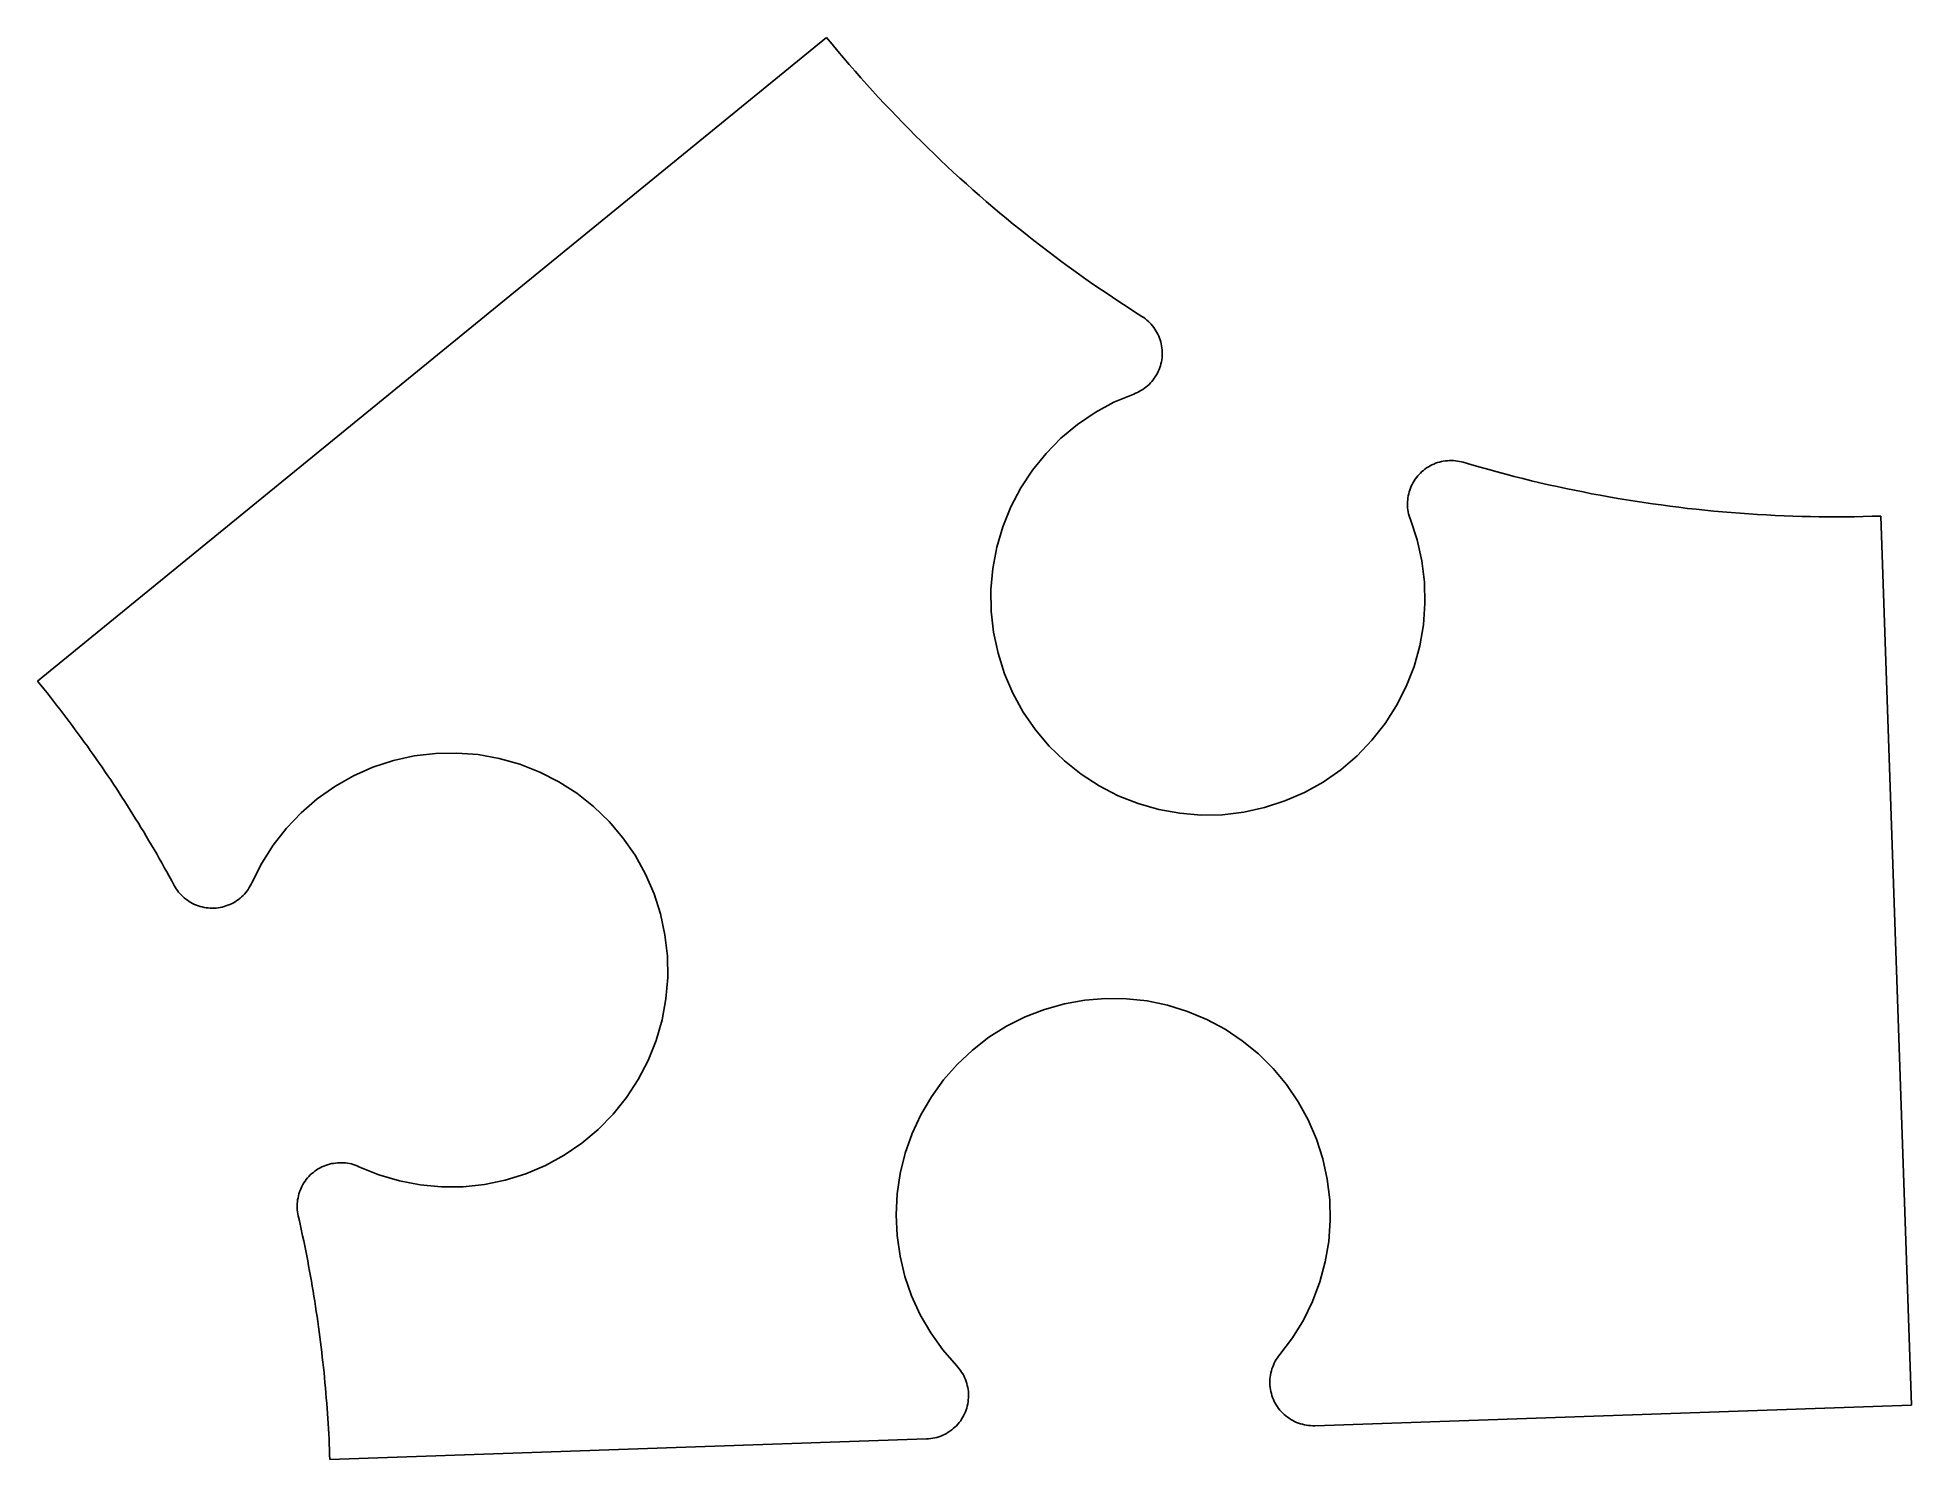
# Model space of a CAD drawing. Header units: metres. Extents: x 65.3 to 82.5, y 46.1 to 59.2.
import ezdxf

# ---------------------------------------------------------------- set-up
doc = ezdxf.new("R2010")
doc.units = ezdxf.units.M

msp = doc.modelspace()

# ---------------------------------------------------------------- linework, layer by layer
at = {"layer": 'Polygon'}
for p, q in [((65.275, 53.234), (72.544, 59.163)), ((72.544, 59.163), (72.596, 59.1)), ((72.596, 59.1), (72.648, 59.038)), ((72.648, 59.038), (72.7, 58.976)), ((72.7, 58.976), (72.753, 58.914)), ((72.753, 58.914), (72.806, 58.853)), ((72.806, 58.853), (72.86, 58.792)), ((72.86, 58.792), (72.914, 58.731)), ((72.914, 58.731), (72.968, 58.671)), ((72.968, 58.671), (73.023, 58.611)), ((73.023, 58.611), (73.078, 58.552)), ((73.078, 58.552), (73.134, 58.493)), ((73.134, 58.493), (73.19, 58.434)), ((73.19, 58.434), (73.246, 58.376)), ((73.246, 58.376), (73.303, 58.318)), ((73.303, 58.318), (73.36, 58.26)), ((73.36, 58.26), (73.418, 58.203)), ((73.418, 58.203), (73.476, 58.146)), ((73.476, 58.146), (73.534, 58.09)), ((73.534, 58.09), (73.593, 58.034)), ((73.593, 58.034), (73.652, 57.978)), ((73.652, 57.978), (73.711, 57.923)), ((73.711, 57.923), (73.771, 57.868)), ((73.771, 57.868), (73.832, 57.814)), ((73.832, 57.814), (73.892, 57.76)), ((73.892, 57.76), (73.953, 57.706)), ((73.953, 57.706), (74.014, 57.653)), ((74.014, 57.653), (74.076, 57.6)), ((74.076, 57.6), (74.138, 57.548)), ((74.138, 57.548), (74.201, 57.496)), ((74.201, 57.496), (74.263, 57.444)), ((74.263, 57.444), (74.326, 57.393)), ((74.326, 57.393), (74.39, 57.343)), ((74.39, 57.343), (74.454, 57.293)), ((74.454, 57.293), (74.518, 57.243)), ((74.518, 57.243), (74.582, 57.193)), ((74.582, 57.193), (74.647, 57.145)), ((74.647, 57.145), (74.712, 57.096)), ((74.712, 57.096), (74.777, 57.048)), ((74.777, 57.048), (74.843, 57.001)), ((74.843, 57.001), (74.909, 56.953)), ((74.909, 56.953), (74.976, 56.907)), ((74.976, 56.907), (75.042, 56.86)), ((75.042, 56.86), (75.109, 56.815)), ((75.109, 56.815), (75.177, 56.769)), ((75.177, 56.769), (75.244, 56.725)), ((75.244, 56.725), (75.312, 56.68)), ((75.312, 56.68), (75.381, 56.636)), ((75.381, 56.636), (75.449, 56.593)), ((75.449, 56.593), (75.465, 56.582)), ((75.465, 56.582), (75.48, 56.571)), ((75.48, 56.571), (75.494, 56.56)), ((75.494, 56.56), (75.508, 56.547)), ((75.508, 56.547), (75.521, 56.535)), ((75.521, 56.535), (75.534, 56.521)), ((75.534, 56.521), (75.546, 56.507)), ((75.546, 56.507), (75.557, 56.492)), ((75.557, 56.492), (75.568, 56.477)), ((75.568, 56.477), (75.578, 56.461)), ((75.578, 56.461), (75.587, 56.445)), ((75.587, 56.445), (75.596, 56.429)), ((75.596, 56.429), (75.604, 56.412)), ((75.604, 56.412), (75.611, 56.394)), ((75.611, 56.394), (75.617, 56.377)), ((75.617, 56.377), (75.622, 56.359)), ((75.622, 56.359), (75.626, 56.341)), ((75.626, 56.341), (75.63, 56.323)), ((75.63, 56.323), (75.633, 56.304)), ((75.633, 56.304), (75.635, 56.286)), ((75.635, 56.286), (75.636, 56.267)), ((75.613, 56.121), (75.607, 56.104)), ((75.619, 56.139), (75.613, 56.121)), ((75.624, 56.157), (75.619, 56.139)), ((75.628, 56.175), (75.624, 56.157)), ((75.631, 56.193), (75.628, 56.175)), ((75.634, 56.212), (75.631, 56.193)), ((75.635, 56.23), (75.634, 56.212)), ((75.636, 56.249), (75.635, 56.23)), ((75.636, 56.267), (75.636, 56.249)), ((75.486, 55.942), (75.471, 55.931)), ((75.5, 55.954), (75.486, 55.942)), ((75.514, 55.966), (75.5, 55.954)), ((75.527, 55.98), (75.514, 55.966)), ((75.539, 55.993), (75.527, 55.98)), ((75.551, 56.008), (75.539, 55.993)), ((75.562, 56.023), (75.551, 56.008)), ((75.572, 56.038), (75.562, 56.023)), ((75.582, 56.054), (75.572, 56.038)), ((75.591, 56.07), (75.582, 56.054)), ((75.599, 56.087), (75.591, 56.07)), ((75.607, 56.104), (75.599, 56.087)), ((75.191, 55.802), (75.018, 55.708)), ((75.373, 55.878), (75.191, 55.802)), ((75.39, 55.885), (75.373, 55.878)), ((75.407, 55.893), (75.39, 55.885)), ((75.424, 55.901), (75.407, 55.893)), ((75.44, 55.91), (75.424, 55.901)), ((75.456, 55.92), (75.44, 55.91)), ((75.471, 55.931), (75.456, 55.92)), ((74.855, 55.597), (74.703, 55.471)), ((75.018, 55.708), (74.855, 55.597)), ((74.703, 55.471), (74.565, 55.331)), ((74.565, 55.331), (74.441, 55.177)), ((78.154, 55.24), (78.171, 55.246)), ((78.171, 55.246), (78.189, 55.251)), ((78.189, 55.251), (78.207, 55.256)), ((78.207, 55.256), (78.225, 55.26)), ((78.225, 55.26), (78.244, 55.262)), ((78.244, 55.262), (78.262, 55.264)), ((78.262, 55.264), (78.281, 55.265)), ((78.281, 55.265), (78.299, 55.266)), ((78.299, 55.266), (78.318, 55.265)), ((78.318, 55.265), (78.336, 55.263)), ((78.336, 55.263), (78.355, 55.261)), ((78.355, 55.261), (78.373, 55.258)), ((78.373, 55.258), (78.391, 55.254)), ((78.391, 55.254), (78.409, 55.249)), ((78.409, 55.249), (78.487, 55.226)), ((74.441, 55.177), (74.333, 55.013)), ((77.946, 55.062), (77.956, 55.078)), ((77.956, 55.078), (77.966, 55.094)), ((77.966, 55.094), (77.977, 55.109)), ((77.977, 55.109), (77.989, 55.123)), ((77.989, 55.123), (78.001, 55.137)), ((78.001, 55.137), (78.014, 55.15)), ((78.014, 55.15), (78.027, 55.163)), ((78.027, 55.163), (78.042, 55.175)), ((78.042, 55.175), (78.056, 55.187)), ((78.056, 55.187), (78.071, 55.197)), ((78.071, 55.197), (78.087, 55.207)), ((78.087, 55.207), (78.103, 55.217)), ((78.103, 55.217), (78.12, 55.225)), ((78.12, 55.225), (78.137, 55.233)), ((78.137, 55.233), (78.154, 55.24)), ((78.487, 55.226), (78.565, 55.204)), ((78.565, 55.204), (78.643, 55.182)), ((78.643, 55.182), (78.722, 55.16)), ((78.722, 55.16), (78.8, 55.139)), ((78.8, 55.139), (78.879, 55.119)), ((78.879, 55.119), (78.957, 55.099)), ((78.957, 55.099), (79.036, 55.08)), ((79.036, 55.08), (79.115, 55.061)), ((74.333, 55.013), (74.241, 54.838)), ((77.895, 54.885), (77.897, 54.904)), ((77.897, 54.904), (77.899, 54.922)), ((77.899, 54.922), (77.902, 54.94)), ((77.902, 54.94), (77.906, 54.959)), ((77.906, 54.959), (77.911, 54.977)), ((77.911, 54.977), (77.916, 54.994)), ((77.916, 54.994), (77.922, 55.012)), ((77.922, 55.012), (77.93, 55.029)), ((77.93, 55.029), (77.938, 55.046)), ((77.938, 55.046), (77.946, 55.062)), ((79.115, 55.061), (79.194, 55.043)), ((79.194, 55.043), (79.273, 55.025)), ((79.273, 55.025), (79.353, 55.008)), ((79.353, 55.008), (79.432, 54.992)), ((79.432, 54.992), (79.512, 54.976)), ((79.512, 54.976), (79.591, 54.96)), ((79.591, 54.96), (79.671, 54.945)), ((79.671, 54.945), (79.751, 54.931)), ((79.751, 54.931), (79.831, 54.917)), ((79.831, 54.917), (79.911, 54.904)), ((79.911, 54.904), (79.991, 54.891)), ((74.241, 54.838), (74.168, 54.655)), ((77.895, 54.867), (77.895, 54.885)), ((77.895, 54.848), (77.895, 54.867)), ((77.896, 54.829), (77.895, 54.848)), ((77.899, 54.811), (77.896, 54.829)), ((77.902, 54.793), (77.899, 54.811)), ((77.905, 54.774), (77.902, 54.793)), ((77.91, 54.756), (77.905, 54.774)), ((77.915, 54.739), (77.91, 54.756)), ((77.922, 54.721), (77.915, 54.739)), ((79.991, 54.891), (80.071, 54.879)), ((80.071, 54.879), (80.152, 54.867)), ((80.152, 54.867), (80.232, 54.856)), ((80.232, 54.856), (80.313, 54.845)), ((80.313, 54.845), (80.393, 54.835)), ((80.393, 54.835), (80.474, 54.825)), ((80.474, 54.825), (80.554, 54.816)), ((80.554, 54.816), (80.635, 54.808)), ((80.635, 54.808), (80.716, 54.8)), ((80.716, 54.8), (80.797, 54.793)), ((80.797, 54.793), (80.878, 54.786)), ((80.878, 54.786), (80.959, 54.78)), ((80.959, 54.78), (81.039, 54.774)), ((81.039, 54.774), (81.12, 54.769)), ((81.12, 54.769), (81.202, 54.764)), ((81.202, 54.764), (81.283, 54.76)), ((81.283, 54.76), (81.364, 54.757)), ((81.364, 54.757), (81.445, 54.754)), ((81.445, 54.754), (81.526, 54.751)), ((81.526, 54.751), (81.607, 54.749)), ((81.607, 54.749), (81.688, 54.748)), ((81.688, 54.748), (81.769, 54.747)), ((81.769, 54.747), (81.85, 54.747)), ((81.85, 54.747), (81.932, 54.747)), ((81.932, 54.747), (82.013, 54.748)), ((82.013, 54.748), (82.094, 54.75)), ((82.094, 54.75), (82.175, 54.752)), ((82.175, 54.752), (82.256, 54.754)), ((82.538, 46.564), (82.256, 54.754)), ((74.168, 54.655), (74.112, 54.466)), ((77.984, 54.534), (77.922, 54.721)), ((74.112, 54.466), (74.076, 54.272)), ((78.027, 54.342), (77.984, 54.534)), ((74.076, 54.272), (74.058, 54.076)), ((78.051, 54.146), (78.027, 54.342)), ((74.058, 54.076), (74.06, 53.879)), ((78.056, 53.949), (78.051, 54.146)), ((74.06, 53.879), (74.082, 53.683)), ((78.042, 53.753), (78.056, 53.949)), ((78.008, 53.558), (78.042, 53.753)), ((74.082, 53.683), (74.123, 53.49)), ((77.955, 53.368), (78.008, 53.558)), ((74.123, 53.49), (74.182, 53.302)), ((77.883, 53.185), (77.955, 53.368)), ((65.304, 53.197), (65.275, 53.234)), ((65.334, 53.161), (65.304, 53.197)), ((74.182, 53.302), (74.26, 53.121)), ((77.794, 53.009), (77.883, 53.185)), ((65.364, 53.124), (65.334, 53.161)), ((65.393, 53.087), (65.364, 53.124)), ((65.422, 53.05), (65.393, 53.087)), ((65.451, 53.012), (65.422, 53.05)), ((65.48, 52.975), (65.451, 53.012)), ((74.26, 53.121), (74.355, 52.948)), ((77.689, 52.843), (77.794, 53.009)), ((65.509, 52.937), (65.48, 52.975)), ((65.537, 52.9), (65.509, 52.937)), ((65.566, 52.862), (65.537, 52.9)), ((65.594, 52.824), (65.566, 52.862)), ((74.355, 52.948), (74.467, 52.786)), ((77.567, 52.688), (77.689, 52.843)), ((65.622, 52.786), (65.594, 52.824)), ((65.65, 52.748), (65.622, 52.786)), ((65.678, 52.71), (65.65, 52.748)), ((65.706, 52.672), (65.678, 52.71)), ((65.734, 52.634), (65.706, 52.672)), ((74.467, 52.786), (74.594, 52.635)), ((77.43, 52.545), (77.567, 52.688)), ((65.761, 52.595), (65.734, 52.634)), ((65.788, 52.556), (65.761, 52.595)), ((65.815, 52.518), (65.788, 52.556)), ((65.842, 52.479), (65.815, 52.518)), ((68.553, 52.501), (68.365, 52.44)), ((68.745, 52.544), (68.553, 52.501)), ((68.941, 52.567), (68.745, 52.544)), ((69.138, 52.571), (68.941, 52.567)), ((69.334, 52.556), (69.138, 52.571)), ((69.528, 52.521), (69.334, 52.556)), ((69.718, 52.468), (69.528, 52.521)), ((74.594, 52.635), (74.735, 52.498)), ((74.735, 52.498), (74.889, 52.375)), ((77.281, 52.417), (77.43, 52.545)), ((65.869, 52.44), (65.842, 52.479)), ((65.896, 52.401), (65.869, 52.44)), ((65.922, 52.362), (65.896, 52.401)), ((65.949, 52.323), (65.922, 52.362)), ((65.975, 52.283), (65.949, 52.323)), ((68.185, 52.36), (68.013, 52.263)), ((68.365, 52.44), (68.185, 52.36)), ((69.902, 52.396), (69.718, 52.468)), ((70.077, 52.306), (69.902, 52.396)), ((74.889, 52.375), (75.055, 52.268)), ((77.119, 52.304), (77.281, 52.417)), ((66.001, 52.244), (65.975, 52.283)), ((66.027, 52.204), (66.001, 52.244)), ((66.053, 52.165), (66.027, 52.204)), ((66.078, 52.125), (66.053, 52.165)), ((67.852, 52.15), (67.703, 52.021)), ((68.013, 52.263), (67.852, 52.15)), ((70.243, 52.2), (70.077, 52.306)), ((70.398, 52.078), (70.243, 52.2)), ((75.055, 52.268), (75.23, 52.178)), ((75.23, 52.178), (75.413, 52.105)), ((76.766, 52.129), (76.947, 52.208)), ((76.947, 52.208), (77.119, 52.304)), ((66.104, 52.085), (66.078, 52.125)), ((66.129, 52.045), (66.104, 52.085)), ((66.154, 52.005), (66.129, 52.045)), ((66.179, 51.965), (66.154, 52.005)), ((66.204, 51.925), (66.179, 51.965)), ((67.703, 52.021), (67.567, 51.878)), ((70.54, 51.941), (70.398, 52.078)), ((75.413, 52.105), (75.603, 52.051)), ((75.603, 52.051), (75.797, 52.016)), ((75.797, 52.016), (75.993, 52)), ((75.993, 52), (76.19, 52.003)), ((76.19, 52.003), (76.386, 52.026)), ((76.386, 52.026), (76.579, 52.068)), ((76.579, 52.068), (76.766, 52.129)), ((66.228, 51.885), (66.204, 51.925)), ((66.253, 51.844), (66.228, 51.885)), ((66.277, 51.804), (66.253, 51.844)), ((66.301, 51.763), (66.277, 51.804)), ((67.567, 51.878), (67.446, 51.723)), ((70.667, 51.791), (70.54, 51.941)), ((70.779, 51.629), (70.667, 51.791)), ((66.325, 51.722), (66.301, 51.763)), ((66.349, 51.682), (66.325, 51.722)), ((66.373, 51.641), (66.349, 51.682)), ((66.396, 51.6), (66.373, 51.641)), ((67.446, 51.723), (67.34, 51.556)), ((70.875, 51.456), (70.779, 51.629)), ((66.42, 51.559), (66.396, 51.6)), ((66.443, 51.517), (66.42, 51.559)), ((66.466, 51.476), (66.443, 51.517)), ((66.489, 51.435), (66.466, 51.476)), ((67.34, 51.556), (67.252, 51.38)), ((70.954, 51.275), (70.875, 51.456)), ((66.511, 51.393), (66.489, 51.435)), ((66.534, 51.352), (66.511, 51.393)), ((66.543, 51.336), (66.534, 51.352)), ((66.553, 51.32), (66.543, 51.336)), ((66.564, 51.305), (66.553, 51.32)), ((66.575, 51.29), (66.564, 51.305)), ((66.587, 51.276), (66.575, 51.29)), ((66.6, 51.262), (66.587, 51.276)), ((67.193, 51.286), (67.181, 51.272)), ((67.205, 51.3), (67.193, 51.286)), ((67.216, 51.315), (67.205, 51.3)), ((67.226, 51.331), (67.216, 51.315)), ((67.235, 51.347), (67.226, 51.331)), ((67.244, 51.363), (67.235, 51.347)), ((67.252, 51.38), (67.244, 51.363)), ((71.014, 51.088), (70.954, 51.275)), ((66.613, 51.249), (66.6, 51.262)), ((66.627, 51.237), (66.613, 51.249)), ((66.641, 51.225), (66.627, 51.237)), ((66.656, 51.214), (66.641, 51.225)), ((66.672, 51.204), (66.656, 51.214)), ((66.688, 51.194), (66.672, 51.204)), ((66.704, 51.186), (66.688, 51.194)), ((66.721, 51.177), (66.704, 51.186)), ((66.738, 51.17), (66.721, 51.177)), ((66.755, 51.164), (66.738, 51.17)), ((66.773, 51.158), (66.755, 51.164)), ((66.791, 51.153), (66.773, 51.158)), ((66.809, 51.149), (66.791, 51.153)), ((66.828, 51.146), (66.809, 51.149)), ((66.846, 51.144), (66.828, 51.146)), ((66.865, 51.142), (66.846, 51.144)), ((66.883, 51.142), (66.865, 51.142)), ((66.902, 51.142), (66.883, 51.142)), ((66.92, 51.143), (66.902, 51.142)), ((66.939, 51.145), (66.92, 51.143)), ((66.957, 51.148), (66.939, 51.145)), ((66.975, 51.152), (66.957, 51.148)), ((66.993, 51.157), (66.975, 51.152)), ((67.011, 51.162), (66.993, 51.157)), ((67.029, 51.168), (67.011, 51.162)), ((67.046, 51.175), (67.029, 51.168)), ((67.063, 51.183), (67.046, 51.175)), ((67.079, 51.192), (67.063, 51.183)), ((67.095, 51.201), (67.079, 51.192)), ((67.111, 51.211), (67.095, 51.201)), ((67.126, 51.222), (67.111, 51.211)), ((67.141, 51.233), (67.126, 51.222)), ((67.155, 51.246), (67.141, 51.233)), ((67.168, 51.258), (67.155, 51.246)), ((67.181, 51.272), (67.168, 51.258)), ((71.055, 50.895), (71.014, 51.088)), ((71.077, 50.699), (71.055, 50.895)), ((71.08, 50.502), (71.077, 50.699)), ((71.063, 50.305), (71.08, 50.502)), ((71.028, 50.112), (71.063, 50.305)), ((74.551, 50.209), (74.736, 50.261)), ((74.736, 50.261), (74.924, 50.295)), ((74.924, 50.295), (75.115, 50.311)), ((75.115, 50.311), (75.307, 50.308)), ((75.307, 50.308), (75.498, 50.287)), ((75.498, 50.287), (75.685, 50.248)), ((75.685, 50.248), (75.868, 50.191)), ((70.973, 49.922), (71.028, 50.112)), ((74.201, 50.054), (74.373, 50.14)), ((74.373, 50.14), (74.551, 50.209)), ((75.868, 50.191), (76.045, 50.117)), ((76.045, 50.117), (76.214, 50.026)), ((70.9, 49.739), (70.973, 49.922)), ((73.888, 49.835), (74.039, 49.952)), ((74.039, 49.952), (74.201, 50.054)), ((76.214, 50.026), (76.373, 49.92)), ((76.373, 49.92), (76.522, 49.799)), ((70.809, 49.564), (70.9, 49.739)), ((73.748, 49.703), (73.888, 49.835)), ((76.522, 49.799), (76.658, 49.664)), ((70.701, 49.399), (70.809, 49.564)), ((73.509, 49.404), (73.621, 49.56)), ((73.621, 49.56), (73.748, 49.703)), ((76.658, 49.664), (76.78, 49.517)), ((70.578, 49.245), (70.701, 49.399)), ((73.412, 49.239), (73.509, 49.404)), ((76.78, 49.517), (76.888, 49.358)), ((70.44, 49.104), (70.578, 49.245)), ((73.331, 49.065), (73.412, 49.239)), ((76.888, 49.358), (76.981, 49.191)), ((70.289, 48.978), (70.44, 49.104)), ((73.268, 48.884), (73.331, 49.065)), ((76.981, 49.191), (77.057, 49.015)), ((69.953, 48.772), (70.126, 48.867)), ((70.126, 48.867), (70.289, 48.978)), ((73.222, 48.698), (73.268, 48.884)), ((77.057, 49.015), (77.115, 48.832)), ((67.775, 48.67), (67.788, 48.684)), ((67.788, 48.684), (67.802, 48.696)), ((67.802, 48.696), (67.816, 48.708)), ((67.816, 48.708), (67.83, 48.72)), ((67.83, 48.72), (67.846, 48.73)), ((67.846, 48.73), (67.861, 48.74)), ((67.861, 48.74), (67.878, 48.749)), ((67.878, 48.749), (67.894, 48.758)), ((67.894, 48.758), (67.911, 48.765)), ((67.911, 48.765), (67.928, 48.772)), ((67.928, 48.772), (67.946, 48.778)), ((67.946, 48.778), (67.964, 48.784)), ((67.964, 48.784), (67.982, 48.788)), ((67.982, 48.788), (68, 48.791)), ((68, 48.791), (68.019, 48.794)), ((68.019, 48.794), (68.037, 48.796)), ((68.037, 48.796), (68.056, 48.797)), ((68.056, 48.797), (68.074, 48.797)), ((68.074, 48.797), (68.093, 48.796)), ((68.093, 48.796), (68.111, 48.795)), ((68.111, 48.795), (68.13, 48.792)), ((68.13, 48.792), (68.148, 48.789)), ((68.148, 48.789), (68.166, 48.785)), ((68.166, 48.785), (68.184, 48.78)), ((68.184, 48.78), (68.202, 48.774)), ((68.202, 48.774), (68.219, 48.767)), ((68.219, 48.767), (68.236, 48.76)), ((68.236, 48.76), (68.419, 48.685)), ((68.419, 48.685), (68.608, 48.629)), ((69.584, 48.636), (69.772, 48.695)), ((69.772, 48.695), (69.953, 48.772)), ((73.194, 48.509), (73.222, 48.698)), ((77.115, 48.832), (77.156, 48.645)), ((67.679, 48.493), (67.683, 48.511)), ((67.683, 48.511), (67.689, 48.528)), ((67.689, 48.528), (67.696, 48.546)), ((67.696, 48.546), (67.703, 48.563)), ((67.703, 48.563), (67.711, 48.579)), ((67.711, 48.579), (67.72, 48.596)), ((67.72, 48.596), (67.729, 48.612)), ((67.729, 48.612), (67.74, 48.627)), ((67.74, 48.627), (67.751, 48.642)), ((67.751, 48.642), (67.763, 48.657)), ((67.763, 48.657), (67.775, 48.67)), ((68.608, 48.629), (68.801, 48.592)), ((68.801, 48.592), (68.997, 48.574)), ((68.997, 48.574), (69.195, 48.575)), ((69.195, 48.575), (69.391, 48.596)), ((69.391, 48.596), (69.584, 48.636)), ((77.156, 48.645), (77.179, 48.455)), ((67.667, 48.401), (67.668, 48.419)), ((67.667, 48.382), (67.667, 48.401)), ((67.668, 48.363), (67.667, 48.382)), ((67.668, 48.419), (67.669, 48.438)), ((67.67, 48.345), (67.668, 48.363)), ((67.669, 48.438), (67.671, 48.456)), ((67.673, 48.327), (67.67, 48.345)), ((67.671, 48.456), (67.675, 48.474)), ((67.675, 48.474), (67.679, 48.493)), ((73.184, 48.317), (73.194, 48.509)), ((77.179, 48.455), (77.184, 48.263)), ((67.677, 48.308), (67.673, 48.327)), ((67.687, 48.262), (67.677, 48.308)), ((67.697, 48.216), (67.687, 48.262)), ((67.707, 48.17), (67.697, 48.216)), ((67.717, 48.124), (67.707, 48.17)), ((73.193, 48.126), (73.184, 48.317)), ((77.184, 48.263), (77.17, 48.072)), ((67.727, 48.078), (67.717, 48.124)), ((67.736, 48.031), (67.727, 48.078)), ((67.746, 47.985), (67.736, 48.031)), ((73.22, 47.936), (73.193, 48.126)), ((77.17, 48.072), (77.138, 47.883)), ((67.755, 47.939), (67.746, 47.985)), ((67.764, 47.892), (67.755, 47.939)), ((67.772, 47.846), (67.764, 47.892)), ((67.781, 47.799), (67.772, 47.846)), ((73.265, 47.75), (73.22, 47.936)), ((77.138, 47.883), (77.088, 47.698)), ((67.789, 47.753), (67.781, 47.799)), ((67.798, 47.706), (67.789, 47.753)), ((67.806, 47.66), (67.798, 47.706)), ((67.813, 47.613), (67.806, 47.66)), ((73.327, 47.569), (73.265, 47.75)), ((77.088, 47.698), (77.02, 47.519)), ((67.821, 47.566), (67.813, 47.613)), ((67.828, 47.52), (67.821, 47.566)), ((67.836, 47.473), (67.828, 47.52)), ((73.407, 47.394), (73.327, 47.569)), ((77.02, 47.519), (76.936, 47.347)), ((67.843, 47.426), (67.836, 47.473)), ((67.85, 47.38), (67.843, 47.426)), ((67.856, 47.333), (67.85, 47.38)), ((67.863, 47.286), (67.856, 47.333)), ((73.503, 47.229), (73.407, 47.394)), ((76.936, 47.347), (76.835, 47.183)), ((67.869, 47.239), (67.863, 47.286)), ((67.876, 47.192), (67.869, 47.239)), ((67.882, 47.145), (67.876, 47.192)), ((67.887, 47.099), (67.882, 47.145)), ((73.614, 47.073), (73.503, 47.229)), ((76.835, 47.183), (76.72, 47.031)), ((67.893, 47.052), (67.887, 47.099)), ((67.898, 47.005), (67.893, 47.052)), ((67.904, 46.958), (67.898, 47.005)), ((67.909, 46.911), (67.904, 46.958)), ((73.74, 46.928), (73.614, 47.073)), ((76.677, 46.967), (76.668, 46.95)), ((76.686, 46.984), (76.677, 46.967)), ((76.697, 47), (76.686, 46.984)), ((76.708, 47.015), (76.697, 47)), ((76.72, 47.031), (76.708, 47.015)), ((76.72, 47.031), (76.72, 47.031)), ((67.914, 46.864), (67.909, 46.911)), ((67.918, 46.817), (67.914, 46.864)), ((67.923, 46.77), (67.918, 46.817)), ((73.753, 46.914), (73.74, 46.928)), ((73.74, 46.928), (73.74, 46.928)), ((73.765, 46.899), (73.753, 46.914)), ((73.777, 46.884), (73.765, 46.899)), ((73.788, 46.868), (73.777, 46.884)), ((73.798, 46.852), (73.788, 46.868)), ((73.807, 46.835), (73.798, 46.852)), ((73.815, 46.818), (73.807, 46.835)), ((73.823, 46.8), (73.815, 46.818)), ((73.829, 46.782), (73.823, 46.8)), ((76.628, 46.803), (76.627, 46.784)), ((76.627, 46.784), (76.627, 46.765)), ((76.63, 46.822), (76.628, 46.803)), ((76.633, 46.841), (76.63, 46.822)), ((76.636, 46.86), (76.633, 46.841)), ((76.641, 46.879), (76.636, 46.86)), ((76.646, 46.897), (76.641, 46.879)), ((76.653, 46.915), (76.646, 46.897)), ((76.66, 46.933), (76.653, 46.915)), ((76.668, 46.95), (76.66, 46.933)), ((67.927, 46.723), (67.923, 46.77)), ((67.931, 46.676), (67.927, 46.723)), ((67.935, 46.628), (67.931, 46.676)), ((67.939, 46.581), (67.935, 46.628)), ((73.835, 46.764), (73.829, 46.782)), ((73.84, 46.745), (73.835, 46.764)), ((73.844, 46.726), (73.84, 46.745)), ((73.847, 46.708), (73.844, 46.726)), ((73.85, 46.688), (73.847, 46.708)), ((73.847, 46.593), (73.849, 46.612)), ((73.849, 46.612), (73.851, 46.631)), ((73.851, 46.669), (73.85, 46.688)), ((73.851, 46.65), (73.851, 46.669)), ((73.851, 46.631), (73.851, 46.65)), ((76.627, 46.765), (76.628, 46.746)), ((76.628, 46.746), (76.63, 46.727)), ((76.63, 46.727), (76.633, 46.708)), ((76.633, 46.708), (76.636, 46.689)), ((76.636, 46.689), (76.641, 46.67)), ((76.641, 46.67), (76.646, 46.652)), ((76.646, 46.652), (76.652, 46.634)), ((76.652, 46.634), (76.66, 46.616)), ((76.66, 46.616), (76.668, 46.598)), ((67.942, 46.534), (67.939, 46.581)), ((67.946, 46.487), (67.942, 46.534)), ((67.949, 46.44), (67.946, 46.487)), ((67.952, 46.393), (67.949, 46.44)), ((73.786, 46.433), (73.797, 46.449)), ((73.797, 46.449), (73.806, 46.466)), ((73.806, 46.466), (73.814, 46.483)), ((73.814, 46.483), (73.822, 46.501)), ((73.822, 46.501), (73.829, 46.519)), ((73.829, 46.519), (73.835, 46.537)), ((73.835, 46.537), (73.84, 46.555)), ((73.84, 46.555), (73.844, 46.574)), ((73.844, 46.574), (73.847, 46.593)), ((76.668, 46.598), (76.676, 46.581)), ((76.676, 46.581), (76.686, 46.565)), ((76.686, 46.565), (76.697, 46.549)), ((76.697, 46.549), (76.708, 46.533)), ((76.708, 46.533), (76.72, 46.518)), ((76.72, 46.518), (76.732, 46.504)), ((76.732, 46.504), (76.746, 46.49)), ((76.746, 46.49), (76.759, 46.477)), ((76.759, 46.477), (76.774, 46.464)), ((76.774, 46.464), (76.789, 46.453)), ((76.789, 46.453), (76.805, 46.442)), ((76.805, 46.442), (76.821, 46.431)), ((82.538, 46.564), (77.041, 46.374)), ((67.955, 46.346), (67.952, 46.393)), ((67.958, 46.298), (67.955, 46.346)), ((67.96, 46.251), (67.958, 46.298)), ((73.541, 46.261), (73.56, 46.266)), ((73.56, 46.266), (73.578, 46.272)), ((73.578, 46.272), (73.596, 46.278)), ((73.596, 46.278), (73.614, 46.286)), ((73.614, 46.286), (73.631, 46.294)), ((73.631, 46.294), (73.648, 46.303)), ((73.648, 46.303), (73.664, 46.313)), ((73.664, 46.313), (73.68, 46.323)), ((73.68, 46.323), (73.696, 46.335)), ((73.696, 46.335), (73.711, 46.347)), ((73.711, 46.347), (73.725, 46.359)), ((73.725, 46.359), (73.739, 46.373)), ((73.739, 46.373), (73.752, 46.387)), ((73.752, 46.387), (73.764, 46.402)), ((73.764, 46.402), (73.776, 46.417)), ((73.776, 46.417), (73.786, 46.433)), ((76.821, 46.431), (76.838, 46.422)), ((76.838, 46.422), (76.855, 46.413)), ((76.855, 46.413), (76.872, 46.405)), ((76.872, 46.405), (76.89, 46.398)), ((76.89, 46.398), (76.908, 46.392)), ((76.908, 46.392), (76.927, 46.387)), ((76.927, 46.387), (76.945, 46.383)), ((76.945, 46.383), (76.964, 46.379)), ((76.964, 46.379), (76.983, 46.377)), ((76.983, 46.377), (77.002, 46.375)), ((77.002, 46.375), (77.022, 46.374)), ((77.022, 46.374), (77.041, 46.374)), ((67.962, 46.204), (67.96, 46.251)), ((67.964, 46.157), (67.962, 46.204)), ((67.966, 46.11), (67.964, 46.157)), ((67.968, 46.062), (67.966, 46.11)), ((67.968, 46.062), (73.465, 46.252)), ((73.465, 46.252), (73.484, 46.253)), ((73.484, 46.253), (73.503, 46.255)), ((73.503, 46.255), (73.522, 46.258)), ((73.522, 46.258), (73.541, 46.261))]:
    msp.add_line(p, q, dxfattribs=at)

doc.saveas('drawing.dxf')
